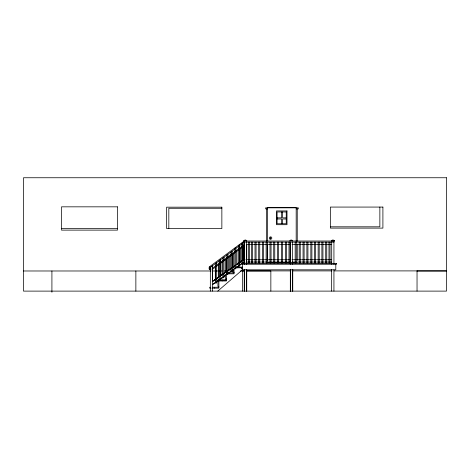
<?xml version="1.0" encoding="UTF-8"?>
<svg xmlns="http://www.w3.org/2000/svg" width="470" height="470" viewBox="0 0 470 470"><rect width="100%" height="100%" fill="white"/><g stroke="black" fill="none" stroke-linecap="round" stroke-linejoin="round"><path stroke-width="0.7" d="M210.331 270.003L210.331 268.47L209.279 269.251C209.908 262.571 207.628 272.759 210.977 268.023M212.628 281.389L212.628 267.495M220.189 275.961L220.189 259.963L219.143 260.703L219.143 280.243L220.189 280.243L220.189 259.963M239.406 262.548L239.406 245.599L239.406 266.314L238.361 266.314L238.361 246.345M244.265 247.226L244.283 245.692L212.528 269.269L211.882 269.269M226.464 278.769L226.405 280.984L217.463 280.984M217.763 291.112L242.438 269.809L335.803 269.809L335.803 264.24M209.25 266.931L244.259 240.969L243.983 241.128M209.32 268.106L244.283 242.115L244.265 264.24M212.569 291.112L212.569 265.691L210.331 267.324L210.331 291.112M222.898 276.977L212.569 284.409M223.738 276.389L244.283 261.614M212.528 284.656L217.816 280.854M219.561 279.585L225.459 275.367M228.373 273.258L233.096 269.88M237.191 266.925L244.265 261.861M238.361 245.634L239.406 244.893M235.881 247.52L234.836 248.26L234.836 268.811L235.881 268.811L235.881 248.248M212.552 281.295L222.898 274.075M223.949 273.352L241.915 260.815M218.497 277.365L213.104 281.125L218.515 277.365M223.285 274.016L220.289 276.107L223.309 274.016M241.844 261.062L236.457 264.822L241.868 261.062M221.858 208.28L168.824 208.28L168.824 228.579M267.624 208.874L265.65 208.874L265.65 207.828L298.303 207.828L298.303 208.874L296.176 208.874M277.094 217.863L281.665 217.863L281.665 211.958M286.236 217.863L282.599 217.863L282.599 211.958M277.094 218.991L281.665 218.991L281.665 223.761M286.236 218.991L282.599 218.991L282.599 223.761M330.345 226.816L379.86 226.816L379.86 207.07M61.505 228.579L117.5 228.579M244.694 240.111L245.939 240.111M290.583 240.053L291.829 240.053M332.202 240.053L333.524 240.053M244.659 240.264L245.91 240.264M334.164 240.611L331.409 240.611L331.409 241.01L334.053 240.84L334.053 242.115L244.018 242.115L243.983 240.728M246.509 244.429L290.542 244.429M292.005 244.429L331.638 244.429M244.283 244.547L212.569 268.123M244.283 259.14L242.808 260.174L242.808 242.667L242.808 263.4L241.762 263.4L241.762 243.407M245.816 259.751L290.542 259.751M292.005 259.751L331.638 259.751M246.509 262.054L290.542 262.054M292.005 262.054L331.638 262.054M245.816 262.172L246.509 262.172M266.502 262.56L297.24 262.56M239.553 264.945L240.599 264.945M232.439 267.072L233.86 267.072M235.987 267.072L242.438 267.089M235.394 267.812L242.438 267.812M242.438 268.811L241.468 268.811L241.468 267.812M232.486 270.197L233.531 270.197M244.641 270.902L242.438 270.902L242.438 291.112M246.838 270.902L290.854 270.902M292.322 270.902L331.938 270.902M334.141 270.902L446.5 270.902M23.5 270.984L211.048 270.984M212.511 270.984L221.999 270.984M224.19 270.984L227.11 270.984M230.758 270.984L233.678 270.984M240.246 270.984L244.623 270.984M246.809 270.984L270.855 270.984L270.855 291.112M417.037 270.984L446.5 270.984M234.054 272.324L232.932 272.324L232.932 269.099M227.597 272.906L234.054 272.906M222.028 277.97L223.074 277.97M226.464 279.315L225.512 279.315L225.512 274.504M215.319 282.952L216.364 282.952M218.873 286.436L217.921 286.436L217.921 280.984M210.331 287.235L209.685 287.235L209.685 288.151L210.331 288.151M212.464 287.235L218.873 287.235M211.947 288.151L218.873 288.151L218.873 280.984M226.405 280.073L217.921 280.073L226.464 280.073L226.464 273.816L234.054 273.816L234.054 268.458M417.037 270.902L417.037 291.112M334.258 240.611L334.258 241.01L243.865 241.01L243.865 240.611L246.656 240.611L246.68 241.251M334.24 240.611L334.164 241.01M334.011 240.611L331.673 240.346L331.697 241.01M333.935 242.115L333.935 264.24M333.935 269.809L333.935 291.112M331.697 242.115L331.697 264.24M331.638 269.322L331.638 291.112M331.597 240.611L331.544 241.01M330.022 242.115L330.022 262.812L328.977 262.812L328.977 242.115M326.75 242.115L326.75 262.812L325.704 262.812L325.704 242.115M322.937 242.115L322.937 262.812L321.891 262.812L321.891 242.115M319.195 242.115L319.195 262.812L318.149 262.812L318.149 242.115M315.634 242.115L315.634 262.812L314.589 262.812L314.589 242.115M311.892 242.115L311.892 262.812L310.846 262.812L310.846 242.115M307.932 242.115L307.932 262.812L306.887 262.812L306.887 242.115M304.102 242.115L304.102 262.812L303.056 262.812L303.056 242.115M300.242 242.115L300.242 262.812L299.196 262.812L299.196 242.115M297.24 208.874L297.24 241.139M297.24 244.071L297.24 260.439M296.176 241.521L296.176 207.64L267.624 207.64L267.624 240.993M296.212 242.115L296.212 262.812L295.166 262.812L295.166 242.115M292.751 269.257L292.751 291.112M292.546 241.01L292.546 240.611L289.908 240.611L289.908 241.01M292.557 242.115L292.557 264.24M292.634 269.809L292.557 291.112M292.317 240.611L290.113 240.611M290.513 269.257L290.513 291.112M290.389 269.386L290.389 291.112M290.319 242.115L290.319 264.24M290.319 269.809L290.319 291.112M290.037 242.115L290.037 262.812L288.991 262.812L288.991 242.115M286.477 242.115L286.477 262.812L285.431 262.812L285.431 242.115M282.529 242.115L282.529 262.812L281.483 262.812L281.483 242.115M278.434 242.115L278.434 262.812L277.388 262.812L277.388 242.115M274.762 242.115L274.762 262.812L273.716 262.812L273.716 242.115M271.049 242.115L271.049 262.812L270.003 262.812L270.003 242.115M267.624 243.912L267.624 260.48M267.177 242.115L267.177 262.812L266.132 262.812L266.132 242.115M266.502 208.874L266.502 241.521M263.505 242.115L263.505 262.812L262.46 262.812L262.46 242.115M259.734 242.115L259.734 262.812L258.688 262.812L258.688 242.115M256.062 242.115L256.062 262.812L255.016 262.812L255.016 242.115M252.549 242.115L252.549 262.812L251.503 262.812L251.503 242.115M249.488 242.115L249.488 262.812L248.448 262.812L248.448 242.115M246.738 244.306L246.738 260.398M246.738 261.861L246.738 264.052M246.738 269.903L246.738 291.112M246.445 240.851L246.427 240.346L244.106 240.611M246.509 242.115L246.509 264.24M246.509 269.322L246.509 291.112M244.3 242.115L244.306 264.052M244.306 269.527L244.306 291.112M244.265 269.809L244.265 291.112M243.466 246.051L243.466 259.945M242.438 264.24L242.438 269.809M240.599 248.184L240.599 262.072M239.553 248.918L239.553 262.759M237.409 267.072L237.409 267.812M236.915 250.915L236.915 264.81M233.531 253.436L233.531 267.324M232.486 254.17L232.486 268.012M229.953 256.091L229.953 269.269M229.536 272.906L229.536 273.816M228.908 256.832L228.908 270.673M226.505 257.93L226.505 271.83M225.459 259.393L225.459 272.506M222.163 280.044L222.163 280.984M222.028 261.943L222.028 275.056M218.638 264.463L218.638 277.576M215.319 266.931L215.319 280.038M214.602 287.235L214.602 288.151M135.865 270.984L135.865 291.112M51.917 270.984L51.917 292.252M270.291 237.973C270.685 239.207 271.249 237.103 270.291 237.973M227.88 254.288L226.834 255.075L226.834 274.598L227.88 274.598L227.88 254.288M223.979 257.243L222.933 257.983L222.933 277.482L223.979 277.482L223.979 257.243M232.057 251.438L231.011 252.179L231.011 271.589L232.057 271.589L232.057 251.438M216.705 262.607L215.66 263.347L215.66 282.828L216.705 282.828L216.705 262.607M235.258 265.656L224.484 273.182L235.282 265.656M244.241 259.387L243.043 260.221L244.265 259.387M446.5 177.748L23.5 177.748L23.5 291.112L446.5 291.112L446.5 177.748M117.5 206.835L61.505 206.835L61.505 230.118L117.5 230.118L117.5 206.835M382.903 207.07L330.345 207.07L330.345 228.109L382.903 228.109L382.903 207.07M221.858 207.176L166.638 207.176L166.638 228.579L221.858 228.579L221.858 207.176M287 210.936L276.448 210.936L276.448 224.701L287 224.701L287 210.936M286.236 211.958L277.094 211.958L277.094 223.761L286.236 223.761L286.236 211.958M336.526 263.535L241.715 263.535L241.715 264.24L336.526 264.24L336.526 263.535M269.997 239.113A1.216 1.216 0 0 0 271.819 238.055A1.216 1.216 0 0 0 269.997 237.003A1.216 1.216 0 0 0 269.997 239.113"/></g></svg>
